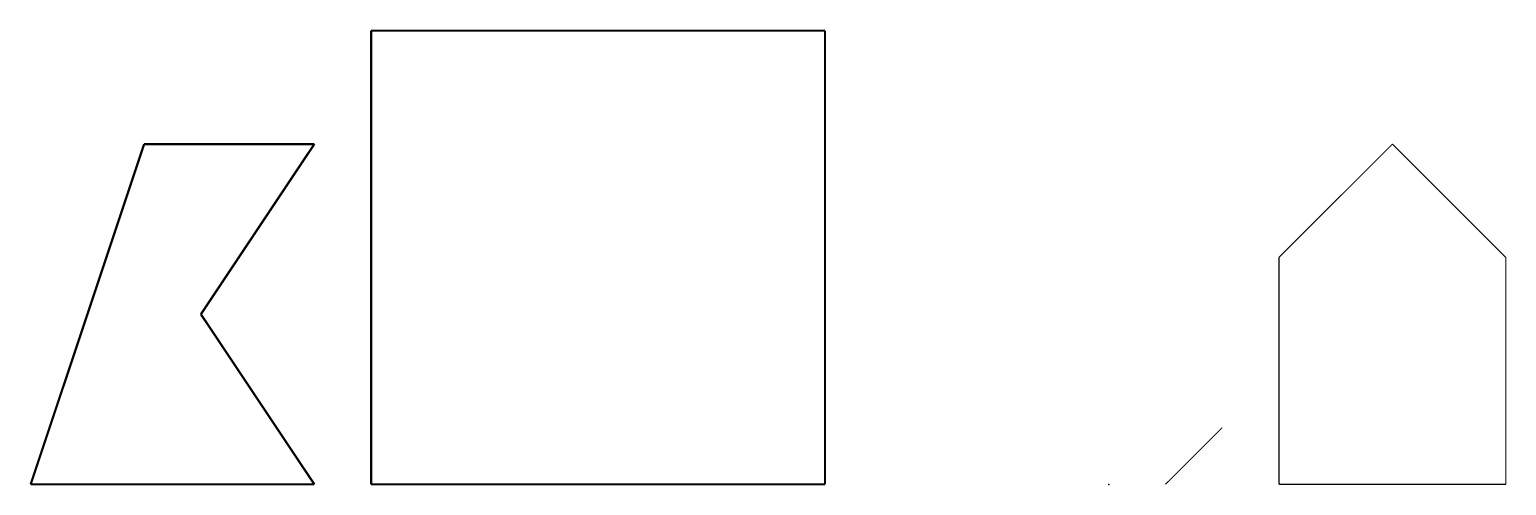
# Model space of a CAD drawing. Header units: inches. Extents: x -12.01 to -5.5, y 1.25 to 3.25.
import ezdxf

# ---------------------------------------------------------------- set-up
doc = ezdxf.new("R2010")
doc.units = ezdxf.units.IN
doc.header["$MEASUREMENT"] = 0
doc.layers.add('default', color=7, linetype='CONTINUOUS')

msp = doc.modelspace()

# ---------------------------------------------------------------- linework, layer by layer
at = {"layer": 'default'}
for points, const_width in [([(-10.5, 3.25), (-10.5, 1.25)], 0.01), ([(-10.5, 3.25), (-8.5, 3.25)], 0.01), ([(-8.5, 3.25), (-8.5, 1.25)], 0.01), ([(-12, 1.25), (-11.5, 2.75)], 0.01), ([(-11.5, 2.75), (-10.75, 2.75)], 0.01), ([(-10.75, 2.75), (-11.25, 2)], 0.01), ([(-6.5, 2.25), (-6, 2.75)], 0.005), ([(-6, 2.75), (-5.5, 2.25)], 0.005), ([(-6.5, 1.25), (-6.5, 2.25)], 0.005), ([(-5.5, 1.25), (-5.5, 2.25)], 0.005), ([(-11.25, 2), (-10.75, 1.25)], 0.01), ([(-7, 1.25), (-6.75, 1.5)], 0.005), ([(-10.75, 1.25), (-12, 1.25)], 0.01), ([(-10.5, 1.25), (-8.5, 1.25)], 0.01), ([(-6.5, 1.25), (-5.5, 1.25)], 0.005)]:
    msp.add_lwpolyline(points, dxfattribs=dict(at, const_width=const_width))
msp.add_point((-7.25, 1.25), dxfattribs=at)

doc.saveas('drawing.dxf')
